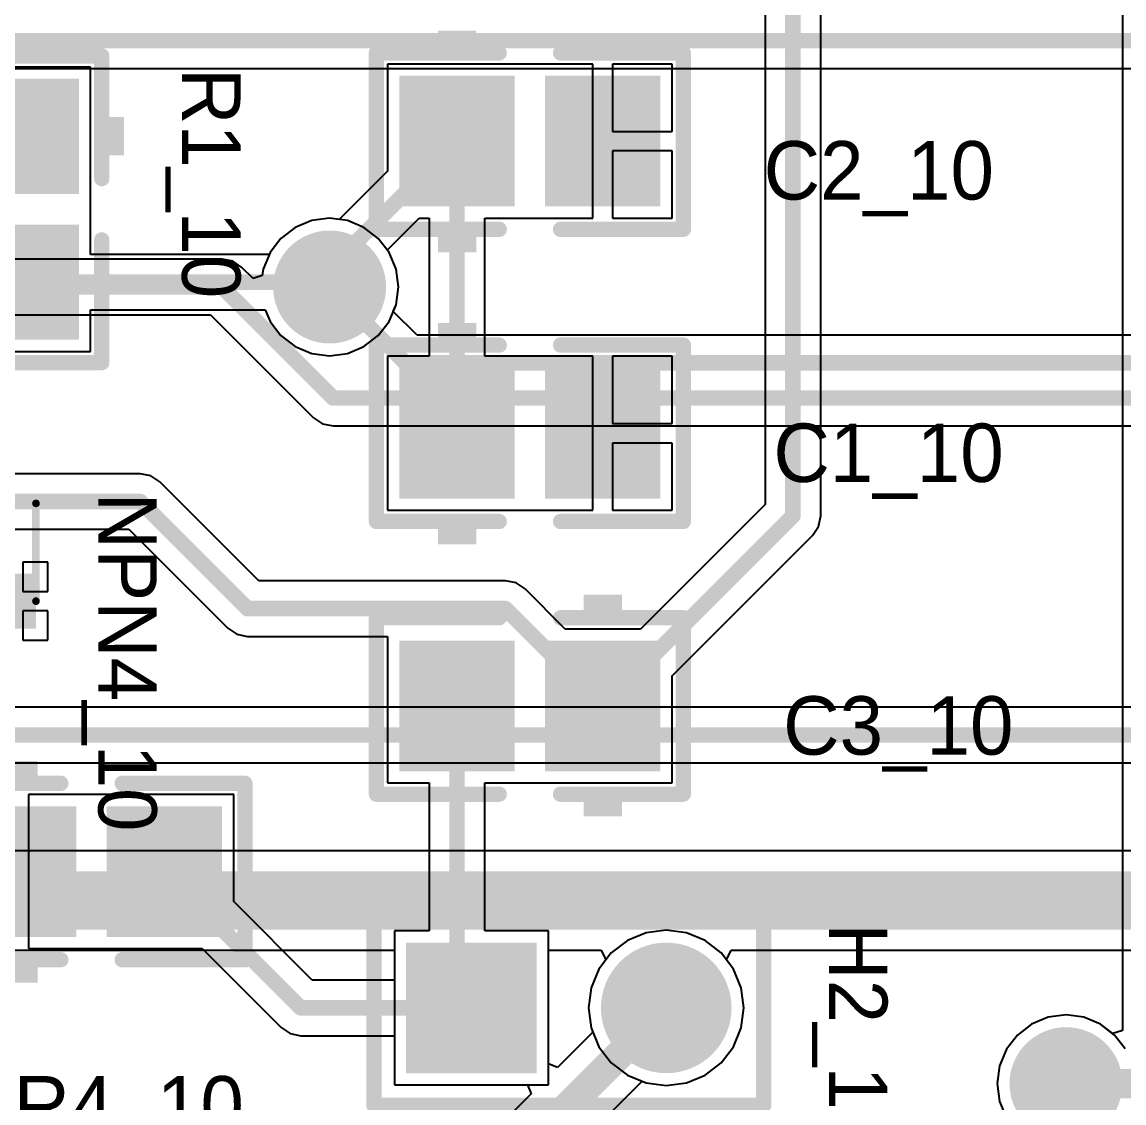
# Model space of a CAD drawing. Header units: millimetres. Extents: x 0.67 to 7.75, y 0.64 to 6.06.
# Drawn here: x 5.427 to 5.993, y 2.766 to 3.321 of the extents above; entities that cross this region are included whole.
import ezdxf

# ---------------------------------------------------------------- set-up
doc = ezdxf.new("R2010")
doc.units = ezdxf.units.MM
doc.header["$MEASUREMENT"] = 0
for name, color, linetype in [('BottomLayer', 5, 'Continuous'), ('BottomSolder', 6, 'Continuous'), ('MultiLayer', 9, 'Continuous'), ('PadHoleLayer', 156, 'Continuous'), ('TopLayer', 1, 'Continuous'), ('TopOverlay', 2, 'Continuous'), ('TopPaste', 8, 'Continuous'), ('TopSolder', 216, 'Continuous'), ('ViaHoleLayer', 16, 'Continuous')]:
    doc.layers.add(name, color=color, linetype=linetype)

# ---------------------------------------------------------------- blocks, each defined once
blk = doc.blocks.new('CC2012_0805_261')
at = {"layer": 'TopLayer'}
for points in [[(-0.06299, -0.02953), (-0.01181, -0.02953), (-0.06299, 0.02953), (-0.01181, 0.02953)], [(0.01181, -0.02953), (0.06299, -0.02953), (0.01181, 0.02953), (0.06299, 0.02953)]]:
    blk.add_solid(points, dxfattribs=at)
at = {"layer": 'TopOverlay', "const_width": 0.00787}
for points in [[(-0.07874, -0.04528), (-0.07874, 0.04528)], [(-0.07874, 0.04528), (-0.01575, 0.04528)], [(0.01575, 0.04528), (0.07874, 0.04528)], [(0.07874, -0.04528), (0.07874, 0.04528)], [(-0.07874, -0.04528), (-0.01575, -0.04528)], [(0.01575, -0.04528), (0.07874, -0.04528)]]:
    blk.add_lwpolyline(points, dxfattribs=at)
at = {"layer": 'TopOverlay', "const_width": 0.00394}
for points in [[(-0.08071, 0.04528, 1), (-0.07677, 0.04528, 1)], [(-0.08071, 0.04528, 1), (-0.07677, 0.04528, 1)], [(-0.01772, 0.04528, 1), (-0.01378, 0.04528, 1)], [(0.01378, 0.04528, 1), (0.01772, 0.04528, 1)], [(0.07677, 0.04528, 1), (0.08071, 0.04528, 1)], [(0.07677, 0.04528, 1), (0.08071, 0.04528, 1)], [(-0.08071, -0.04528, 1), (-0.07677, -0.04528, 1)], [(-0.08071, -0.04528, 1), (-0.07677, -0.04528, 1)], [(-0.01772, -0.04528, 1), (-0.01378, -0.04528, 1)], [(0.01378, -0.04528, 1), (0.01772, -0.04528, 1)], [(0.07677, -0.04528, 1), (0.08071, -0.04528, 1)], [(0.07677, -0.04528, 1), (0.08071, -0.04528, 1)]]:
    blk.add_lwpolyline(points, format="xyb", close=True, dxfattribs=at)
at = {"layer": 'TopOverlay'}
for points in [[(-0.04724, 0.04882), (-0.02756, 0.04882), (-0.04724, 0.05669), (-0.02756, 0.05669)], [(-0.04724, -0.05709), (-0.02756, -0.05709), (-0.04724, -0.04921), (-0.02756, -0.04921)]]:
    blk.add_solid(points, dxfattribs=at)
at = {"layer": 'TopPaste'}
for points in [[(-0.06299, -0.02953), (-0.01181, -0.02953), (-0.06299, 0.02953), (-0.01181, 0.02953)], [(0.01181, -0.02953), (0.06299, -0.02953), (0.01181, 0.02953), (0.06299, 0.02953)]]:
    blk.add_solid(points, dxfattribs=at)
at = {"layer": 'TopSolder'}
for points in [[(-0.06699, -0.03353), (-0.00781, -0.03353), (-0.06699, 0.03353), (-0.00781, 0.03353)], [(0.00781, -0.03353), (0.06699, -0.03353), (0.00781, 0.03353), (0.06699, 0.03353)]]:
    blk.add_solid(points, dxfattribs=at)
blk = doc.blocks.new('CC2012_0805_264')
at = {"layer": 'TopLayer'}
for points in [[(-0.06299, -0.02953), (-0.01181, -0.02953), (-0.06299, 0.02953), (-0.01181, 0.02953)], [(0.01181, -0.02953), (0.06299, -0.02953), (0.01181, 0.02953), (0.06299, 0.02953)]]:
    blk.add_solid(points, dxfattribs=at)
at = {"layer": 'TopOverlay', "const_width": 0.00787}
for points in [[(-0.07874, -0.04528), (-0.07874, 0.04528)], [(-0.01575, 0.04528), (-0.07874, 0.04528)], [(0.07874, 0.04528), (0.01575, 0.04528)], [(0.07874, -0.04528), (0.07874, 0.04528)], [(-0.01575, -0.04528), (-0.07874, -0.04528)], [(0.07874, -0.04528), (0.01575, -0.04528)]]:
    blk.add_lwpolyline(points, dxfattribs=at)
at = {"layer": 'TopOverlay', "const_width": 0.00394}
for points in [[(-0.08071, 0.04528, 1), (-0.07677, 0.04528, 1)], [(-0.08071, 0.04528, 1), (-0.07677, 0.04528, 1)], [(-0.01772, 0.04528, 1), (-0.01378, 0.04528, 1)], [(0.01378, 0.04528, 1), (0.01772, 0.04528, 1)], [(0.07677, 0.04528, 1), (0.08071, 0.04528, 1)], [(0.07677, 0.04528, 1), (0.08071, 0.04528, 1)], [(-0.08071, -0.04528, 1), (-0.07677, -0.04528, 1)], [(-0.08071, -0.04528, 1), (-0.07677, -0.04528, 1)], [(-0.01772, -0.04528, 1), (-0.01378, -0.04528, 1)], [(0.01378, -0.04528, 1), (0.01772, -0.04528, 1)], [(0.07677, -0.04528, 1), (0.08071, -0.04528, 1)], [(0.07677, -0.04528, 1), (0.08071, -0.04528, 1)]]:
    blk.add_lwpolyline(points, format="xyb", close=True, dxfattribs=at)
at = {"layer": 'TopOverlay'}
for points in [[(-0.0474, 0.04882), (-0.02771, 0.04882), (-0.0474, 0.05669), (-0.02771, 0.05669)], [(-0.04724, -0.05693), (-0.02756, -0.05693), (-0.04724, -0.04906), (-0.02756, -0.04906)]]:
    blk.add_solid(points, dxfattribs=at)
at = {"layer": 'TopPaste'}
for points in [[(-0.06299, -0.02953), (-0.01181, -0.02953), (-0.06299, 0.02953), (-0.01181, 0.02953)], [(0.01181, -0.02953), (0.06299, -0.02953), (0.01181, 0.02953), (0.06299, 0.02953)]]:
    blk.add_solid(points, dxfattribs=at)
at = {"layer": 'TopSolder'}
for points in [[(-0.06699, -0.03353), (-0.00781, -0.03353), (-0.06699, 0.03353), (-0.00781, 0.03353)], [(0.00781, -0.03353), (0.06699, -0.03353), (0.00781, 0.03353), (0.06699, 0.03353)]]:
    blk.add_solid(points, dxfattribs=at)
blk = doc.blocks.new('MMBT3904T_266')
at = {"layer": 'TopLayer'}
for points in [[(0.00787, -0.01004), (0.00787, 0.01004), (-0.00787, -0.01004), (-0.00787, 0.01004)], [(-0.01181, -0.06122), (-0.01181, -0.04114), (-0.02756, -0.06122), (-0.02756, -0.04114)], [(0.02756, -0.06122), (0.02756, -0.04114), (0.01181, -0.06122), (0.01181, -0.04114)]]:
    blk.add_solid(points, dxfattribs=at)
at = {"layer": 'TopOverlay', "const_width": 0.00394}
for points in [[(-0.0315, -0.00098), (0.0315, -0.00098)], [(-0.0315, -0.05118), (-0.0315, -0.00098)], [(0.0315, -0.05118), (0.0315, -0.00098)], [(-0.0315, -0.05118), (0.0315, -0.05118)]]:
    blk.add_lwpolyline(points, dxfattribs=at)
at = {"layer": 'TopOverlay', "const_width": 0.00197}
for points in [[(-0.03248, -0.00098, 1), (-0.03051, -0.00098, 1)], [(-0.03248, -0.00098, 1), (-0.03051, -0.00098, 1)], [(0.03051, -0.00098, 1), (0.03248, -0.00098, 1)], [(0.03051, -0.00098, 1), (0.03248, -0.00098, 1)], [(-0.03248, -0.05118, 1), (-0.03051, -0.05118, 1)], [(-0.03248, -0.05118, 1), (-0.03051, -0.05118, 1)], [(0.03051, -0.05118, 1), (0.03248, -0.05118, 1)], [(0.03051, -0.05118, 1), (0.03248, -0.05118, 1)]]:
    blk.add_lwpolyline(points, format="xyb", close=True, dxfattribs=at)
at = {"layer": 'TopPaste'}
for points in [[(0.00787, -0.01004), (0.00787, 0.01004), (-0.00787, -0.01004), (-0.00787, 0.01004)], [(-0.01181, -0.06122), (-0.01181, -0.04114), (-0.02756, -0.06122), (-0.02756, -0.04114)], [(0.02756, -0.06122), (0.02756, -0.04114), (0.01181, -0.06122), (0.01181, -0.04114)]]:
    blk.add_solid(points, dxfattribs=at)
at = {"layer": 'TopSolder'}
for points in [[(0.01187, -0.01404), (0.01187, 0.01404), (-0.01187, -0.01404), (-0.01187, 0.01404)], [(-0.00781, -0.06522), (-0.00781, -0.03714), (-0.03156, -0.06522), (-0.03156, -0.03714)], [(0.03156, -0.06522), (0.03156, -0.03714), (0.00781, -0.06522), (0.00781, -0.03714)]]:
    blk.add_solid(points, dxfattribs=at)
blk = doc.blocks.new('HDR1X2_272')
at = {"layer": 'BottomLayer', "const_width": 0.02953}
blk.add_lwpolyline([(0.08524, 0, 1), (0.11476, 0, 1)], format="xyb", close=True, dxfattribs=at)
at = {"layer": 'BottomLayer'}
blk.add_solid([(-0.02953, -0.02953), (0.02953, -0.02953), (-0.02953, 0.02953), (0.02953, 0.02953)], dxfattribs=at)
at = {"layer": 'BottomSolder', "const_width": 0.03353}
blk.add_lwpolyline([(0.08324, 0, 1), (0.11676, 0, 1)], format="xyb", close=True, dxfattribs=at)
at = {"layer": 'BottomSolder'}
blk.add_solid([(-0.03353, -0.03353), (0.03353, -0.03353), (-0.03353, 0.03353), (0.03353, 0.03353)], dxfattribs=at)
at = {"layer": 'MultiLayer', "const_width": 0.02953}
blk.add_lwpolyline([(0.08524, 0, 1), (0.11476, 0, 1)], format="xyb", close=True, dxfattribs=at)
at = {"layer": 'MultiLayer'}
blk.add_solid([(-0.02953, -0.02953), (0.02953, -0.02953), (-0.02953, 0.02953), (0.02953, 0.02953)], dxfattribs=at)
at = {"layer": 'PadHoleLayer', "const_width": 0.01772}
for points in [[(-0.00886, 0, 1), (0.00886, 0, 1)], [(0.09114, 0, 1), (0.10886, 0, 1)]]:
    blk.add_lwpolyline(points, format="xyb", close=True, dxfattribs=at)
at = {"layer": 'TopLayer', "const_width": 0.02953}
blk.add_lwpolyline([(0.08524, 0, 1), (0.11476, 0, 1)], format="xyb", close=True, dxfattribs=at)
at = {"layer": 'TopLayer'}
blk.add_solid([(-0.02953, -0.02953), (0.02953, -0.02953), (-0.02953, 0.02953), (0.02953, 0.02953)], dxfattribs=at)
at = {"layer": 'TopOverlay', "const_width": 0.00787}
for points in [[(-0.05, -0.05), (-0.05, 0.05)], [(-0.05, 0.05), (0.15, 0.05)], [(0.15, -0.05), (0.15, 0.05)], [(-0.05, -0.05), (0.15, -0.05)]]:
    blk.add_lwpolyline(points, dxfattribs=at)
at = {"layer": 'TopOverlay', "const_width": 0.00394}
for points in [[(-0.05197, 0.05, 1), (-0.04803, 0.05, 1)], [(-0.05197, 0.05, 1), (-0.04803, 0.05, 1)], [(0.14803, 0.05, 1), (0.15197, 0.05, 1)], [(0.14803, 0.05, 1), (0.15197, 0.05, 1)], [(-0.05197, -0.05, 1), (-0.04803, -0.05, 1)], [(-0.05197, -0.05, 1), (-0.04803, -0.05, 1)], [(0.14803, -0.05, 1), (0.15197, -0.05, 1)], [(0.14803, -0.05, 1), (0.15197, -0.05, 1)]]:
    blk.add_lwpolyline(points, format="xyb", close=True, dxfattribs=at)
at = {"layer": 'TopSolder', "const_width": 0.03353}
blk.add_lwpolyline([(0.08324, 0, 1), (0.11676, 0, 1)], format="xyb", close=True, dxfattribs=at)
at = {"layer": 'TopSolder'}
blk.add_solid([(-0.03353, -0.03353), (0.03353, -0.03353), (-0.03353, 0.03353), (0.03353, 0.03353)], dxfattribs=at)
blk = doc.blocks.new('CC2012_0805_279')
at = {"layer": 'TopLayer'}
for points in [[(-0.06299, -0.02953), (-0.01181, -0.02953), (-0.06299, 0.02953), (-0.01181, 0.02953)], [(0.01181, -0.02953), (0.06299, -0.02953), (0.01181, 0.02953), (0.06299, 0.02953)]]:
    blk.add_solid(points, dxfattribs=at)
at = {"layer": 'TopOverlay', "const_width": 0.00787}
for points in [[(-0.07874, 0.04528), (-0.07874, -0.04528)], [(-0.01575, 0.04528), (-0.07874, 0.04528)], [(0.07874, 0.04528), (0.01575, 0.04528)], [(0.07874, 0.04528), (0.07874, -0.04528)], [(-0.01575, -0.04528), (-0.07874, -0.04528)], [(0.07874, -0.04528), (0.01575, -0.04528)]]:
    blk.add_lwpolyline(points, dxfattribs=at)
at = {"layer": 'TopOverlay', "const_width": 0.00394}
for points in [[(-0.08071, 0.04528, 1), (-0.07677, 0.04528, 1)], [(-0.08071, 0.04528, 1), (-0.07677, 0.04528, 1)], [(-0.01772, 0.04528, 1), (-0.01378, 0.04528, 1)], [(0.01378, 0.04528, 1), (0.01772, 0.04528, 1)], [(0.07677, 0.04528, 1), (0.08071, 0.04528, 1)], [(0.07677, 0.04528, 1), (0.08071, 0.04528, 1)], [(-0.08071, -0.04528, 1), (-0.07677, -0.04528, 1)], [(-0.08071, -0.04528, 1), (-0.07677, -0.04528, 1)], [(-0.01772, -0.04528, 1), (-0.01378, -0.04528, 1)], [(0.01378, -0.04528, 1), (0.01772, -0.04528, 1)], [(0.07677, -0.04528, 1), (0.08071, -0.04528, 1)], [(0.07677, -0.04528, 1), (0.08071, -0.04528, 1)]]:
    blk.add_lwpolyline(points, format="xyb", close=True, dxfattribs=at)
at = {"layer": 'TopOverlay'}
for points in [[(-0.04724, 0.04882), (-0.02756, 0.04882), (-0.04724, 0.05669), (-0.02756, 0.05669)], [(-0.04724, -0.05709), (-0.02756, -0.05709), (-0.04724, -0.04921), (-0.02756, -0.04921)]]:
    blk.add_solid(points, dxfattribs=at)
at = {"layer": 'TopPaste'}
for points in [[(-0.06299, -0.02953), (-0.01181, -0.02953), (-0.06299, 0.02953), (-0.01181, 0.02953)], [(0.01181, -0.02953), (0.06299, -0.02953), (0.01181, 0.02953), (0.06299, 0.02953)]]:
    blk.add_solid(points, dxfattribs=at)
at = {"layer": 'TopSolder'}
for points in [[(-0.06699, -0.03353), (-0.00781, -0.03353), (-0.06699, 0.03353), (-0.00781, 0.03353)], [(0.00781, -0.03353), (0.06699, -0.03353), (0.00781, 0.03353), (0.06699, 0.03353)]]:
    blk.add_solid(points, dxfattribs=at)
blk = doc.blocks.new('CC2012_0805_280')
at = {"layer": 'TopLayer'}
for points in [[(-0.06299, -0.02953), (-0.01181, -0.02953), (-0.06299, 0.02953), (-0.01181, 0.02953)], [(0.01181, -0.02953), (0.06299, -0.02953), (0.01181, 0.02953), (0.06299, 0.02953)]]:
    blk.add_solid(points, dxfattribs=at)
at = {"layer": 'TopOverlay', "const_width": 0.00787}
for points in [[(-0.07874, -0.04528), (-0.07874, 0.04528)], [(-0.07874, 0.04528), (-0.01575, 0.04528)], [(0.01575, 0.04528), (0.07874, 0.04528)], [(0.07874, -0.04528), (0.07874, 0.04528)], [(-0.07874, -0.04528), (-0.01575, -0.04528)], [(0.01575, -0.04528), (0.07874, -0.04528)]]:
    blk.add_lwpolyline(points, dxfattribs=at)
at = {"layer": 'TopOverlay', "const_width": 0.00394}
for points in [[(-0.08071, 0.04528, 1), (-0.07677, 0.04528, 1)], [(-0.08071, 0.04528, 1), (-0.07677, 0.04528, 1)], [(-0.01772, 0.04528, 1), (-0.01378, 0.04528, 1)], [(0.01378, 0.04528, 1), (0.01772, 0.04528, 1)], [(0.07677, 0.04528, 1), (0.08071, 0.04528, 1)], [(0.07677, 0.04528, 1), (0.08071, 0.04528, 1)], [(-0.08071, -0.04528, 1), (-0.07677, -0.04528, 1)], [(-0.08071, -0.04528, 1), (-0.07677, -0.04528, 1)], [(-0.01772, -0.04528, 1), (-0.01378, -0.04528, 1)], [(0.01378, -0.04528, 1), (0.01772, -0.04528, 1)], [(0.07677, -0.04528, 1), (0.08071, -0.04528, 1)], [(0.07677, -0.04528, 1), (0.08071, -0.04528, 1)]]:
    blk.add_lwpolyline(points, format="xyb", close=True, dxfattribs=at)
at = {"layer": 'TopOverlay'}
for points in [[(-0.04724, 0.04882), (-0.02756, 0.04882), (-0.04724, 0.05669), (-0.02756, 0.05669)], [(-0.04724, -0.05709), (-0.02756, -0.05709), (-0.04724, -0.04921), (-0.02756, -0.04921)]]:
    blk.add_solid(points, dxfattribs=at)
at = {"layer": 'TopPaste'}
for points in [[(-0.06299, -0.02953), (-0.01181, -0.02953), (-0.06299, 0.02953), (-0.01181, 0.02953)], [(0.01181, -0.02953), (0.06299, -0.02953), (0.01181, 0.02953), (0.06299, 0.02953)]]:
    blk.add_solid(points, dxfattribs=at)
at = {"layer": 'TopSolder'}
for points in [[(-0.06699, -0.03353), (-0.00781, -0.03353), (-0.06699, 0.03353), (-0.00781, 0.03353)], [(0.00781, -0.03353), (0.06699, -0.03353), (0.00781, 0.03353), (0.06699, 0.03353)]]:
    blk.add_solid(points, dxfattribs=at)
blk = doc.blocks.new('CC2012_0805_281')
at = {"layer": 'TopLayer'}
for points in [[(-0.06299, -0.02953), (-0.01181, -0.02953), (-0.06299, 0.02953), (-0.01181, 0.02953)], [(0.01181, -0.02953), (0.06299, -0.02953), (0.01181, 0.02953), (0.06299, 0.02953)]]:
    blk.add_solid(points, dxfattribs=at)
at = {"layer": 'TopOverlay', "const_width": 0.00787}
for points in [[(-0.07874, -0.04528), (-0.07874, 0.04528)], [(-0.07874, 0.04528), (-0.01575, 0.04528)], [(0.01575, 0.04528), (0.07874, 0.04528)], [(0.07874, -0.04528), (0.07874, 0.04528)], [(-0.07874, -0.04528), (-0.01575, -0.04528)], [(0.01575, -0.04528), (0.07874, -0.04528)]]:
    blk.add_lwpolyline(points, dxfattribs=at)
at = {"layer": 'TopOverlay', "const_width": 0.00394}
for points in [[(-0.08071, 0.04528, 1), (-0.07677, 0.04528, 1)], [(-0.08071, 0.04528, 1), (-0.07677, 0.04528, 1)], [(-0.01772, 0.04528, 1), (-0.01378, 0.04528, 1)], [(0.01378, 0.04528, 1), (0.01772, 0.04528, 1)], [(0.07677, 0.04528, 1), (0.08071, 0.04528, 1)], [(0.07677, 0.04528, 1), (0.08071, 0.04528, 1)], [(-0.08071, -0.04528, 1), (-0.07677, -0.04528, 1)], [(-0.08071, -0.04528, 1), (-0.07677, -0.04528, 1)], [(-0.01772, -0.04528, 1), (-0.01378, -0.04528, 1)], [(0.01378, -0.04528, 1), (0.01772, -0.04528, 1)], [(0.07677, -0.04528, 1), (0.08071, -0.04528, 1)], [(0.07677, -0.04528, 1), (0.08071, -0.04528, 1)]]:
    blk.add_lwpolyline(points, format="xyb", close=True, dxfattribs=at)
at = {"layer": 'TopOverlay'}
for points in [[(-0.04724, 0.04882), (-0.02756, 0.04882), (-0.04724, 0.05669), (-0.02756, 0.05669)], [(-0.04724, -0.05709), (-0.02756, -0.05709), (-0.04724, -0.04921), (-0.02756, -0.04921)]]:
    blk.add_solid(points, dxfattribs=at)
at = {"layer": 'TopPaste'}
for points in [[(-0.06299, -0.02953), (-0.01181, -0.02953), (-0.06299, 0.02953), (-0.01181, 0.02953)], [(0.01181, -0.02953), (0.06299, -0.02953), (0.01181, 0.02953), (0.06299, 0.02953)]]:
    blk.add_solid(points, dxfattribs=at)
at = {"layer": 'TopSolder'}
for points in [[(-0.06699, -0.03353), (-0.00781, -0.03353), (-0.06699, 0.03353), (-0.00781, 0.03353)], [(0.00781, -0.03353), (0.06699, -0.03353), (0.00781, 0.03353), (0.06699, 0.03353)]]:
    blk.add_solid(points, dxfattribs=at)

msp = doc.modelspace()

# ---------------------------------------------------------------- linework, layer by layer
at = {"layer": 'BottomLayer'}
for p, q in [((2.70738, 3.2972), (7.33052, 3.2972)), ((5.57586, 3.2191), (5.56735, 3.21557)), ((5.585, 3.2203), (5.57586, 3.2191)), ((5.59414, 3.2191), (5.585, 3.2203)), ((5.60265, 3.21557), (5.59414, 3.2191)), ((5.56735, 3.21557), (5.56004, 3.20996)), ((5.60996, 3.20996), (5.60265, 3.21557)), ((5.56004, 3.20996), (5.55443, 3.20265)), ((5.61557, 3.20265), (5.60996, 3.20996)), ((5.55443, 3.20265), (5.5509, 3.19414)), ((5.6191, 3.19414), (5.61557, 3.20265)), ((5.52985, 3.19927), (4.61197, 3.19927)), ((5.53531, 3.19819), (5.52985, 3.19927)), ((5.52985, 3.19927), (5.52985, 3.19927)), ((5.53994, 3.19509), (5.53531, 3.19819)), ((5.54574, 3.18929), (5.53994, 3.19509)), ((5.55047, 3.1909), (5.54574, 3.18929)), ((5.5509, 3.19414), (5.55047, 3.1909)), ((5.6203, 3.185), (5.6191, 3.19414)), ((5.6191, 3.17586), (5.6203, 3.185)), ((5.6177, 3.17249), (5.6191, 3.17586)), ((4.61197, 3.17073), (5.52393, 3.17073)), ((5.52393, 3.17073), (5.57675, 3.11791)), ((5.62991, 3.16027), (5.6177, 3.17249)), ((6.5492, 3.16027), (5.62991, 3.16027)), ((5.57675, 3.11791), (5.57675, 3.11791)), ((5.57675, 3.11791), (5.58138, 3.11481)), ((5.58138, 3.11481), (5.58685, 3.11373)), ((5.58685, 3.11373), (5.58685, 3.11373)), ((5.58685, 3.11373), (7.26609, 3.11373)), ((7.30813, 2.96927), (3.81091, 2.96927)), ((3.805, 2.94073), (7.30813, 2.94073)), ((6.06341, 2.89549), (3.86, 2.89549)), ((5.12854, 2.84451), (5.61827, 2.84451)), ((5.61827, 2.84451), (5.61827, 2.77536)), ((5.69732, 2.77536), (5.69732, 2.84451)), ((5.69732, 2.84451), (5.7244, 2.84451)), ((5.72687, 2.83951), (5.72327, 2.83482)), ((5.7244, 2.84451), (5.72687, 2.83951)), ((5.78872, 2.83951), (5.79119, 2.84451)), ((5.79232, 2.83482), (5.78872, 2.83951)), ((5.79119, 2.84451), (6.04288, 2.84451)), ((5.72327, 2.83482), (5.71929, 2.8252)), ((5.79631, 2.8252), (5.79232, 2.83482)), ((5.71929, 2.8252), (5.71793, 2.81489)), ((5.79766, 2.81489), (5.79631, 2.8252)), ((5.71793, 2.81489), (5.71929, 2.80457)), ((5.79631, 2.80457), (5.79766, 2.81489)), ((5.963, 2.8113), (5.95386, 2.8101)), ((5.97214, 2.8101), (5.963, 2.8113)), ((5.94535, 2.80657), (5.93804, 2.80096)), ((5.95386, 2.8101), (5.94535, 2.80657)), ((5.98065, 2.80657), (5.97214, 2.8101)), ((5.98796, 2.80096), (5.98065, 2.80657)), ((5.71929, 2.80457), (5.72327, 2.79495)), ((5.79232, 2.79495), (5.79631, 2.80457)), ((5.93804, 2.80096), (5.93243, 2.79365)), ((5.99343, 2.79384), (5.98796, 2.80096)), ((5.72327, 2.79495), (5.7296, 2.78669)), ((5.78599, 2.78669), (5.79232, 2.79495)), ((5.93243, 2.79365), (5.9289, 2.78514)), ((5.7296, 2.78669), (5.73786, 2.78036)), ((5.77773, 2.78036), (5.78599, 2.78669)), ((5.9289, 2.78514), (5.9277, 2.776)), ((5.73786, 2.78036), (5.74748, 2.77638)), ((5.76811, 2.77638), (5.77773, 2.78036)), ((5.61827, 2.77536), (5.69732, 2.77536)), ((5.74748, 2.77638), (5.7578, 2.77502)), ((5.7578, 2.77502), (5.76811, 2.77638)), ((5.9277, 2.776), (5.9289, 2.76686)), ((5.9289, 2.76686), (5.93243, 2.75835))]:
    msp.add_line(p, q, dxfattribs=at)
for points, const_width in [([(2.70147, 3.31147), (7.36303, 3.31147)], 0.008), ([(4.58, 3.185), (5.52985, 3.185)], 0.008), ([(5.52985, 3.185), (5.58685, 3.128)], 0.008), ([(5.585, 3.185), (5.624, 3.146)], 0.008), ([(5.624, 3.146), (6.59615, 3.146)], 0.008), ([(5.58685, 3.128), (7.272, 3.128)], 0.008), ([(3.805, 2.955), (7.345, 2.955)], 0.008), ([(3.86, 2.87), (6.06341, 2.87)], 0.03), ([(5.963, 2.776), (6.61288, 2.776)], 0.015)]:
    msp.add_lwpolyline(points, dxfattribs=dict(at, const_width=const_width))
for points, const_width in [([(5.5725, 3.185, 1), (5.5975, 3.185, 1)], 0.025), ([(5.52785, 3.185, 1), (5.53185, 3.185, 1)], 0.004), ([(5.52785, 3.185, 1), (5.53185, 3.185, 1)], 0.004), ([(5.583, 3.185, 1), (5.587, 3.185, 1)], 0.004), ([(5.622, 3.146, 1), (5.626, 3.146, 1)], 0.004), ([(5.622, 3.146, 1), (5.626, 3.146, 1)], 0.004), ([(5.58485, 3.128, 1), (5.58885, 3.128, 1)], 0.004), ([(5.58485, 3.128, 1), (5.58885, 3.128, 1)], 0.004), ([(5.9505, 2.776, 1), (5.9755, 2.776, 1)], 0.025), ([(5.95925, 2.776, 1), (5.96675, 2.776, 1)], 0.0075)]:
    msp.add_lwpolyline(points, format="xyb", close=True, dxfattribs=dict(at, const_width=const_width))
at = {"layer": 'BottomSolder', "const_width": 0.029}
for points in [[(5.5705, 3.185, 1), (5.5995, 3.185, 1)], [(5.9485, 2.776, 1), (5.9775, 2.776, 1)]]:
    msp.add_lwpolyline(points, format="xyb", close=True, dxfattribs=at)
at = {"layer": 'MultiLayer', "const_width": 0.025}
for points in [[(5.5725, 3.185, 1), (5.5975, 3.185, 1)], [(5.9505, 2.776, 1), (5.9755, 2.776, 1)]]:
    msp.add_lwpolyline(points, format="xyb", close=True, dxfattribs=at)
at = {"layer": 'TopLayer'}
for p, q in [((5.99195, 4.0498), (5.99195, 2.80329)), ((5.80852, 3.36536), (5.80852, 3.0734)), ((5.83707, 3.06748), (5.83707, 3.36536)), ((5.46231, 3.29788), (5.38325, 3.29788)), ((5.46231, 3.22808), (5.46231, 3.29788)), ((5.68461, 3.29941), (5.6148, 3.29941)), ((5.6148, 3.29941), (5.6148, 3.24448)), ((5.68598, 3.29941), (5.68461, 3.29941)), ((5.68961, 3.29941), (5.68598, 3.29941)), ((5.69098, 3.29941), (5.68961, 3.29941)), ((5.7202, 3.29941), (5.69098, 3.29941)), ((5.7202, 3.25989), (5.7202, 3.29941)), ((5.76079, 3.29941), (5.7302, 3.29941)), ((5.7302, 3.29941), (5.7302, 3.26489)), ((5.76079, 3.26489), (5.76079, 3.29941)), ((5.7302, 3.26489), (5.76079, 3.26489)), ((5.7202, 3.22036), (5.7202, 3.25989)), ((5.76079, 3.25489), (5.7302, 3.25489)), ((5.7302, 3.25489), (5.7302, 3.22036)), ((5.76079, 3.22036), (5.76079, 3.25489)), ((5.6148, 3.24448), (5.58997, 3.21965)), ((5.46231, 3.2267), (5.46231, 3.22808)), ((5.46231, 3.22307), (5.46231, 3.2267)), ((5.46231, 3.2217), (5.46231, 3.22307)), ((5.46231, 3.20176), (5.46231, 3.2217)), ((5.57586, 3.2191), (5.56735, 3.21557)), ((5.585, 3.2203), (5.57586, 3.2191)), ((5.58997, 3.21965), (5.585, 3.2203)), ((5.61461, 3.20391), (5.63105, 3.22036)), ((5.63105, 3.22036), (5.63612, 3.22036)), ((5.63612, 3.22036), (5.63612, 3.14941)), ((5.66467, 3.14941), (5.66467, 3.22036)), ((5.66467, 3.22036), (5.68461, 3.22036)), ((5.68461, 3.22036), (5.68598, 3.22036)), ((5.68598, 3.22036), (5.68961, 3.22036)), ((5.68961, 3.22036), (5.69098, 3.22036)), ((5.69098, 3.22036), (5.7202, 3.22036)), ((5.7302, 3.22036), (5.76079, 3.22036)), ((5.56735, 3.21557), (5.56004, 3.20996)), ((5.56004, 3.20996), (5.55443, 3.20265)), ((5.55406, 3.20176), (5.46231, 3.20176)), ((5.55443, 3.20265), (5.55406, 3.20176)), ((5.61557, 3.20265), (5.61461, 3.20391)), ((5.6191, 3.19414), (5.61557, 3.20265)), ((5.6203, 3.185), (5.6191, 3.19414)), ((5.6191, 3.17586), (5.6203, 3.185)), ((5.46231, 3.15189), (5.46231, 3.17321)), ((5.46231, 3.17321), (5.552, 3.17321)), ((5.552, 3.17321), (5.55443, 3.16735)), ((5.61557, 3.16735), (5.6191, 3.17586)), ((5.55443, 3.16735), (5.56004, 3.16004)), ((5.60996, 3.16004), (5.61557, 3.16735)), ((5.56004, 3.16004), (5.56735, 3.15443)), ((5.60265, 3.15443), (5.60996, 3.16004)), ((5.38325, 3.15189), (5.46231, 3.15189)), ((5.56735, 3.15443), (5.57586, 3.1509)), ((5.57586, 3.1509), (5.585, 3.1497)), ((5.585, 3.1497), (5.59414, 3.1509)), ((5.59414, 3.1509), (5.60265, 3.15443)), ((5.63612, 3.14941), (5.6148, 3.14941)), ((5.6148, 3.14941), (5.6148, 3.07036)), ((5.68461, 3.14941), (5.66467, 3.14941)), ((5.68598, 3.14941), (5.68461, 3.14941)), ((5.68961, 3.14941), (5.68598, 3.14941)), ((5.69098, 3.14941), (5.68961, 3.14941)), ((5.7202, 3.14941), (5.69098, 3.14941)), ((5.7202, 3.10989), (5.7202, 3.14941)), ((5.76079, 3.14941), (5.7302, 3.14941)), ((5.7302, 3.14941), (5.7302, 3.11489)), ((5.76079, 3.11489), (5.76079, 3.14941)), ((5.7302, 3.11489), (5.76079, 3.11489)), ((5.7202, 3.07036), (5.7202, 3.10989)), ((5.76079, 3.10489), (5.7302, 3.10489)), ((5.7302, 3.10489), (5.7302, 3.07036)), ((5.76079, 3.07036), (5.76079, 3.10489)), ((5.48779, 3.08916), (5.42067, 3.08916)), ((5.4878, 3.08916), (5.48779, 3.08916)), ((5.49326, 3.08807), (5.4878, 3.08916)), ((5.49789, 3.08498), (5.49326, 3.08807)), ((5.54871, 3.03416), (5.49789, 3.08498)), ((5.80852, 3.0734), (5.74454, 3.00941)), ((5.6148, 3.07036), (5.68461, 3.07036)), ((5.68461, 3.07036), (5.68598, 3.07036)), ((5.68598, 3.07036), (5.68961, 3.07036)), ((5.68961, 3.07036), (5.69098, 3.07036)), ((5.69098, 3.07036), (5.7202, 3.07036)), ((5.7302, 3.07036), (5.76079, 3.07036)), ((5.83598, 3.06202), (5.83707, 3.06748)), ((5.42067, 3.06061), (5.48188, 3.06061)), ((5.48188, 3.06061), (5.5327, 3.00979)), ((5.83289, 3.05739), (5.83598, 3.06202)), ((5.76079, 2.98529), (5.83289, 3.05739)), ((5.83289, 3.05739), (5.83289, 3.05739)), ((5.44035, 3.04374), (5.42748, 3.04374)), ((5.42748, 3.04374), (5.42748, 3.0287)), ((5.44035, 3.0287), (5.44035, 3.04374)), ((5.67531, 3.03416), (5.54871, 3.03416)), ((5.68077, 3.03307), (5.67531, 3.03416)), ((5.67531, 3.03416), (5.67531, 3.03416)), ((5.6854, 3.02998), (5.68077, 3.03307)), ((5.42748, 3.0287), (5.44035, 3.0287)), ((5.70597, 3.00941), (5.6854, 3.02998)), ((5.44035, 3.0187), (5.42748, 3.0187)), ((5.42748, 3.0187), (5.42748, 3.00367)), ((5.44035, 3.00367), (5.44035, 3.0187)), ((5.5327, 3.00979), (5.5327, 3.00979)), ((5.5327, 3.00979), (5.53733, 3.0067)), ((5.74454, 3.00941), (5.70597, 3.00941)), ((5.42748, 3.00367), (5.44035, 3.00367)), ((5.53733, 3.0067), (5.5428, 3.00561)), ((5.5428, 3.00561), (5.6148, 3.00561)), ((5.6148, 3.00561), (5.6148, 2.93036)), ((5.76079, 2.93036), (5.76079, 2.98529)), ((5.6148, 2.93036), (5.63612, 2.93036)), ((5.63612, 2.93036), (5.63612, 2.85441)), ((5.66467, 2.85441), (5.66467, 2.93036)), ((5.66467, 2.93036), (5.68598, 2.93036)), ((5.68598, 2.93036), (5.68598, 2.93036)), ((5.68598, 2.93036), (5.68961, 2.93036)), ((5.68961, 2.93036), (5.68961, 2.93036)), ((5.68961, 2.93036), (5.69098, 2.93036)), ((5.69098, 2.93036), (5.76079, 2.93036)), ((5.45961, 2.92441), (5.43039, 2.92441)), ((5.43039, 2.92441), (5.43039, 2.88489)), ((5.46098, 2.92441), (5.45961, 2.92441)), ((5.46461, 2.92441), (5.46098, 2.92441)), ((5.46598, 2.92441), (5.46461, 2.92441)), ((5.53579, 2.92441), (5.46598, 2.92441)), ((5.53579, 2.86948), (5.53579, 2.92441)), ((5.43039, 2.88489), (5.43039, 2.84536)), ((5.57611, 2.82916), (5.53579, 2.86948)), ((5.63612, 2.85441), (5.61827, 2.85441)), ((5.61827, 2.85441), (5.61827, 2.82916)), ((5.69732, 2.85441), (5.66467, 2.85441)), ((5.69732, 2.78618), (5.69732, 2.85441)), ((5.74748, 2.8534), (5.73786, 2.84941)), ((5.7578, 2.85475), (5.74748, 2.8534)), ((5.76811, 2.8534), (5.7578, 2.85475)), ((5.77773, 2.84941), (5.76811, 2.8534)), ((5.43039, 2.84536), (5.45961, 2.84536)), ((5.45961, 2.84536), (5.46098, 2.84536)), ((5.46098, 2.84536), (5.46461, 2.84536)), ((5.46461, 2.84536), (5.46598, 2.84536)), ((5.46598, 2.84536), (5.51954, 2.84536)), ((5.51954, 2.84536), (5.5601, 2.80479)), ((5.73786, 2.84941), (5.7296, 2.84308)), ((5.78599, 2.84308), (5.77773, 2.84941)), ((5.7296, 2.84308), (5.72327, 2.83482)), ((5.79232, 2.83482), (5.78599, 2.84308)), ((5.72327, 2.83482), (5.71929, 2.8252)), ((5.79631, 2.8252), (5.79232, 2.83482)), ((5.61827, 2.82916), (5.57611, 2.82916)), ((5.71929, 2.8252), (5.71793, 2.81489)), ((5.79766, 2.81489), (5.79631, 2.8252)), ((5.71793, 2.81489), (5.71929, 2.80457)), ((5.79631, 2.80457), (5.79766, 2.81489)), ((5.963, 2.8113), (5.95386, 2.8101)), ((5.97214, 2.8101), (5.963, 2.8113)), ((5.94535, 2.80657), (5.93804, 2.80096)), ((5.95386, 2.8101), (5.94535, 2.80657)), ((5.98065, 2.80657), (5.97214, 2.8101)), ((5.98695, 2.80174), (5.98065, 2.80657)), ((5.5601, 2.80479), (5.5601, 2.80479)), ((5.5601, 2.80479), (5.56473, 2.8017)), ((5.56473, 2.8017), (5.5702, 2.80061)), ((5.5702, 2.80061), (5.61827, 2.80061)), ((5.61827, 2.80061), (5.61827, 2.77536)), ((5.72015, 2.80248), (5.70194, 2.78427)), ((5.71929, 2.80457), (5.72015, 2.80248)), ((5.79232, 2.79495), (5.79631, 2.80457)), ((5.93804, 2.80096), (5.93243, 2.79365)), ((5.99195, 2.80329), (5.98695, 2.80174)), ((5.78599, 2.78669), (5.79232, 2.79495)), ((5.93243, 2.79365), (5.9289, 2.78514)), ((5.70194, 2.78427), (5.69732, 2.78618)), ((5.77773, 2.78036), (5.78599, 2.78669)), ((5.9289, 2.78514), (5.9277, 2.776)), ((5.57131, 2.60317), (5.74539, 2.77724)), ((5.74539, 2.77724), (5.74748, 2.77638)), ((5.76811, 2.77638), (5.77773, 2.78036)), ((5.61827, 2.77536), (5.6865, 2.77536)), ((5.6865, 2.77536), (5.68841, 2.77074)), ((5.74748, 2.77638), (5.7578, 2.77502)), ((5.7578, 2.77502), (5.76811, 2.77638)), ((5.9277, 2.776), (5.9289, 2.76686)), ((5.68841, 2.77074), (5.46098, 2.5433)), ((5.9289, 2.76686), (5.93243, 2.75835))]:
    msp.add_line(p, q, dxfattribs=at)
for points, const_width in [([(5.8228, 3.06748), (5.8228, 3.40489)], 0.008), ([(5.57799, 3.18748), (5.65039, 3.25989)], 0.008), ([(5.65039, 3.10989), (5.65039, 3.25989)], 0.008), ([(5.42278, 3.18748), (5.57799, 3.18748)], 0.008), ([(5.4028, 3.07489), (5.4878, 3.07489)], 0.008), ([(5.4878, 3.07489), (5.5428, 3.01989)], 0.008), ([(5.7252, 2.96989), (5.8228, 3.06748)], 0.008), ([(5.5428, 3.01989), (5.67531, 3.01989)], 0.008), ([(5.67531, 3.01989), (5.7252, 2.97)], 0.008), ([(5.65039, 2.82229), (5.65039, 2.96989)], 0.008), ([(5.7252, 2.96989), (5.7252, 2.97)], 0.008), ([(5.5002, 2.88489), (5.5702, 2.81489)], 0.008), ([(5.46291, 2.52), (5.7578, 2.81489)], 0.015), ([(5.65039, 2.82229), (5.6578, 2.81489)], 0.008), ([(5.5702, 2.81489), (5.6578, 2.81489)], 0.008), ([(5.963, 2.7429), (5.963, 2.776)], 0.015)]:
    msp.add_lwpolyline(points, dxfattribs=dict(at, const_width=const_width))
for points, const_width in [([(5.64839, 3.25989, 1), (5.65239, 3.25989, 1)], 0.004), ([(5.64839, 3.25989, 1), (5.65239, 3.25989, 1)], 0.004), ([(5.5725, 3.185, 1), (5.5975, 3.185, 1)], 0.025), ([(5.57599, 3.18748, 1), (5.57999, 3.18748, 1)], 0.004), ([(5.57599, 3.18748, 1), (5.57999, 3.18748, 1)], 0.004), ([(5.64839, 3.10989, 1), (5.65239, 3.10989, 1)], 0.004), ([(5.4858, 3.07489, 1), (5.4898, 3.07489, 1)], 0.004), ([(5.4858, 3.07489, 1), (5.4898, 3.07489, 1)], 0.004), ([(5.8208, 3.06748, 1), (5.8248, 3.06748, 1)], 0.004), ([(5.8208, 3.06748, 1), (5.8248, 3.06748, 1)], 0.004), ([(5.5408, 3.01989, 1), (5.5448, 3.01989, 1)], 0.004), ([(5.5408, 3.01989, 1), (5.5448, 3.01989, 1)], 0.004), ([(5.67331, 3.01989, 1), (5.67731, 3.01989, 1)], 0.004), ([(5.67331, 3.01989, 1), (5.67731, 3.01989, 1)], 0.004), ([(5.64839, 2.96989, 1), (5.65239, 2.96989, 1)], 0.004), ([(5.7232, 2.97, 1), (5.7272, 2.97, 1)], 0.004), ([(5.7232, 2.97, 1), (5.7272, 2.97, 1)], 0.004), ([(5.7232, 2.96989, 1), (5.7272, 2.96989, 1)], 0.004), ([(5.7232, 2.96989, 1), (5.7272, 2.96989, 1)], 0.004), ([(5.4982, 2.88489, 1), (5.5022, 2.88489, 1)], 0.004), ([(5.64839, 2.82229, 1), (5.65239, 2.82229, 1)], 0.004), ([(5.64839, 2.82229, 1), (5.65239, 2.82229, 1)], 0.004), ([(5.75405, 2.81489, 1), (5.76155, 2.81489, 1)], 0.0075), ([(5.5682, 2.81489, 1), (5.5722, 2.81489, 1)], 0.004), ([(5.5682, 2.81489, 1), (5.5722, 2.81489, 1)], 0.004), ([(5.6558, 2.81489, 1), (5.6598, 2.81489, 1)], 0.004), ([(5.6558, 2.81489, 1), (5.6598, 2.81489, 1)], 0.004), ([(5.9505, 2.776, 1), (5.9755, 2.776, 1)], 0.025), ([(5.95925, 2.776, 1), (5.96675, 2.776, 1)], 0.0075)]:
    msp.add_lwpolyline(points, format="xyb", close=True, dxfattribs=dict(at, const_width=const_width))
at = {"layer": 'TopSolder', "const_width": 0.029}
for points in [[(5.5705, 3.185, 1), (5.5995, 3.185, 1)], [(5.9485, 2.776, 1), (5.9775, 2.776, 1)]]:
    msp.add_lwpolyline(points, format="xyb", close=True, dxfattribs=at)
at = {"layer": 'ViaHoleLayer', "const_width": 0.014}
for points in [[(5.578, 3.185, 1), (5.592, 3.185, 1)], [(5.956, 2.776, 1), (5.97, 2.776, 1)]]:
    msp.add_lwpolyline(points, format="xyb", close=True, dxfattribs=at)

# ---------------------------------------------------------------- block references
for name, p in [('CC2012_0805_280', (5.6878, 3.25989)), ('CC2012_0805_281', (5.6878, 3.10989)), ('CC2012_0805_261', (5.4628, 2.88489))]:
    msp.add_blockref(name, p)
for name, p, rotation in [('CC2012_0805_264', (5.42278, 3.22489), 270), ('MMBT3904T_266', (5.4028, 3.07489), 360), ('CC2012_0805_279', (5.6878, 2.96989), 180), ('HDR1X2_272', (5.6578, 2.81489), 360)]:
    msp.add_blockref(name, p, dxfattribs=dict(rotation=rotation))

# ---------------------------------------------------------------- texts
at = {"layer": 'TopOverlay'}
for s, p in [('R1_10', (5.50928, 3.29739)), ('NPN4_10', (5.4663, 3.07939)), ('H2_10', (5.8413, 2.85839))]:
    msp.add_text(s, height=0.03, rotation=270, dxfattribs=at).set_placement(p)
for s, p in [('C2_10', (5.8078, 3.22989)), ('C1_10', (5.8128, 3.08489)), ('C3_10', (5.8178, 2.94489)), ('R4_10', (5.4228, 2.74989))]:
    msp.add_text(s, height=0.03, dxfattribs=at).set_placement(p)

doc.saveas('drawing.dxf')
